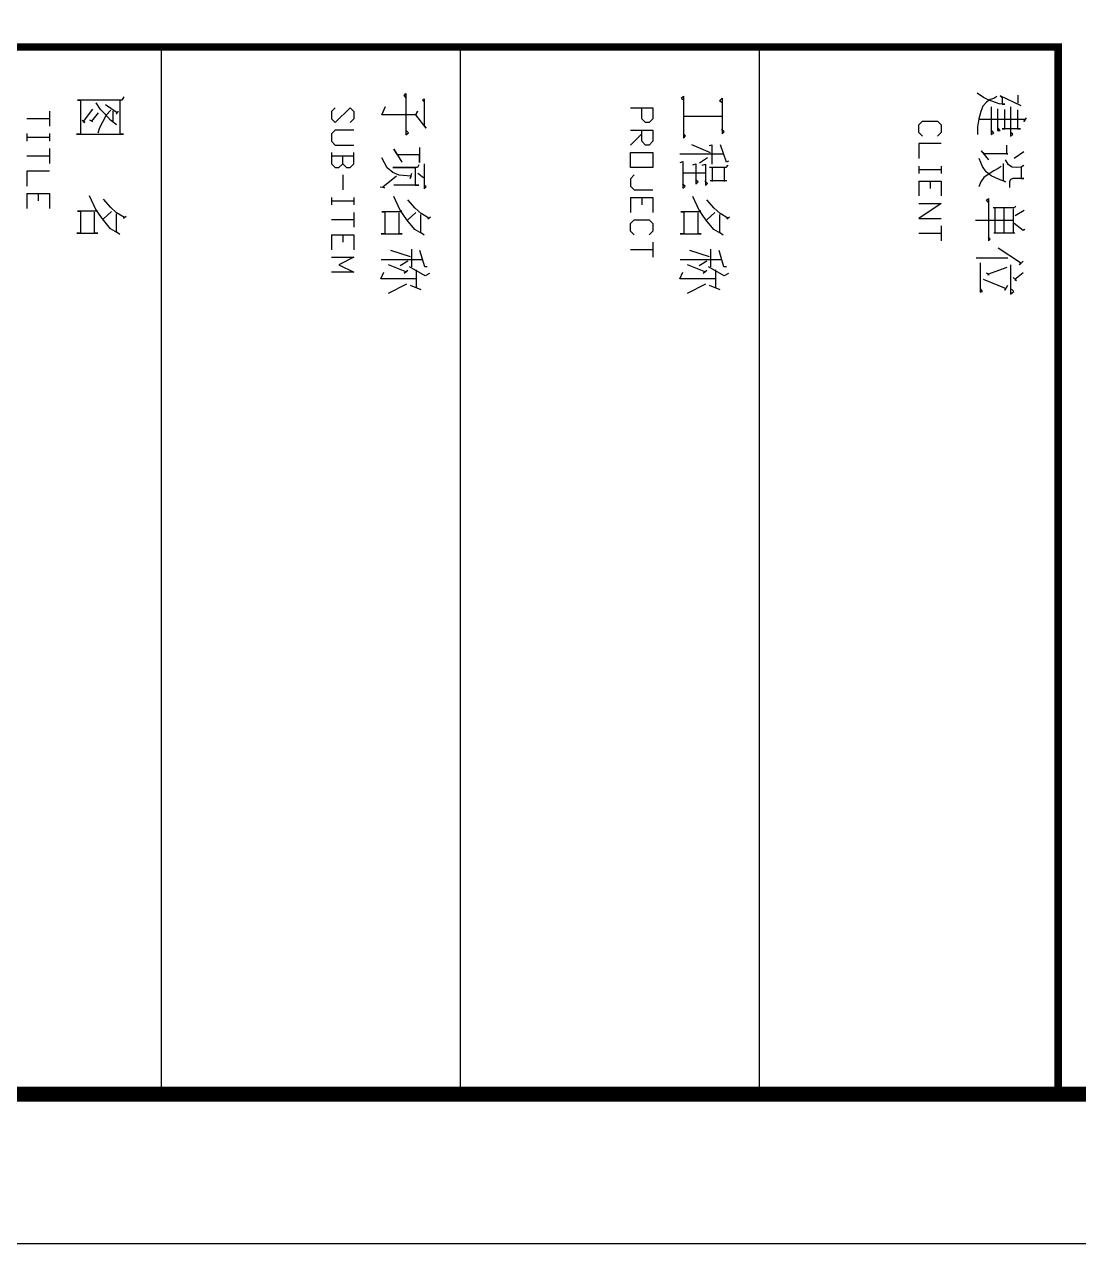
# Model space of a CAD drawing. Extents: x 2506385 to 2810062, y -487803 to -193521.
# Drawn here: x 2732147 to 2739198, y -450039 to -441887 of the extents above; entities that cross this region are included whole.
import ezdxf

# ---------------------------------------------------------------- set-up
doc = ezdxf.new("R2010")
doc.units = 0
doc.header["$LTSCALE"] = 1000
doc.header["$MEASUREMENT"] = 0
doc.layers.add('PUB_TITLE', color=4, linetype='Continuous')

# ---------------------------------------------------------------- blocks, each defined once
blk = doc.blocks.new('EWW')
at = {"layer": 'PUB_TITLE'}
for p, q in [((-164796.6, 275541.3), (-164772.1, 275523.8)), ((-164786.1, 275530.8), (-164786.1, 275226.3)), ((-164772.1, 275523.8), (-164786.1, 275530.8)), ((-164569.1, 275523.8), (-164523.6, 275460.8)), ((-164478.1, 275523.8), (-164467.6, 275506.3)), ((-164390.6, 275523.8), (-164390.6, 275450.3)), ((-164390.6, 275506.3), (-164390.6, 275523.8)), ((-164177.1, 275527.3), (-164142.1, 275467.8)), ((-164051.1, 275530.8), (-164044.1, 275520.3)), ((-164947.1, 275485.3), (-164894.6, 275485.3)), ((-164877.1, 275506.3), (-164943.6, 275366.3)), ((-164849.1, 275481.8), (-164723.1, 275481.8)), ((-164723.1, 275502.8), (-164723.1, 275380.3)), ((-164723.1, 275481.8), (-164723.1, 275502.8)), ((-164688.1, 275450.3), (-164698.6, 275436.3)), ((-164674.1, 275436.3), (-164688.1, 275450.3)), ((-164467.6, 275446.8), (-164481.6, 275422.3)), ((-164467.6, 275506.3), (-164464.1, 275474.8)), ((-164464.1, 275474.8), (-164467.6, 275446.8)), ((-164464.1, 275506.3), (-164390.6, 275506.3)), ((-164390.6, 275450.3), (-164383.6, 275436.3)), ((-164205.1, 275471.3), (-164194.6, 275460.8)), ((-164194.6, 275460.8), (-164194.6, 275320.8)), ((-164187.6, 275453.8), (-164026.6, 275453.8)), ((-164110.6, 275450.3), (-164110.6, 275201.8)), ((-164044.1, 275520.3), (-164089.6, 275460.8)), ((-164026.6, 275464.3), (-164026.6, 275324.3)), ((-163827.1, 275502.8), (-163925.1, 275352.3)), ((-163837.6, 275520.3), (-163813.1, 275495.8)), ((-163813.1, 275495.8), (-163827.1, 275502.8)), ((-163760.6, 275520.3), (-163715.1, 275464.3)), ((-163708.1, 275474.8), (-163729.1, 275453.8)), ((-163715.1, 275464.3), (-163708.1, 275474.8)), ((-163634.6, 275457.3), (-163652.1, 275443.3)), ((-163617.1, 275436.3), (-163634.6, 275457.3)), ((-164943.6, 275366.3), (-164929.6, 275380.3)), ((-164929.6, 275380.3), (-164887.6, 275380.3)), ((-164887.6, 275397.8), (-164891.1, 275359.3)), ((-164887.6, 275380.3), (-164887.6, 275397.8)), ((-164870.1, 275436.3), (-164674.1, 275436.3)), ((-164723.1, 275397.8), (-164852.6, 275397.8)), ((-164716.1, 275362.8), (-164726.6, 275352.3)), ((-164723.1, 275380.3), (-164723.1, 275397.8)), ((-164709.1, 275352.3), (-164716.1, 275366.3)), ((-164712.6, 275366.3), (-164716.1, 275362.8)), ((-164712.6, 275348.8), (-164712.6, 275366.3)), ((-164614.6, 275408.3), (-164555.1, 275408.3)), ((-164555.1, 275418.8), (-164555.1, 275261.3)), ((-164555.1, 275408.3), (-164555.1, 275418.8)), ((-164481.6, 275422.3), (-164516.6, 275401.3)), ((-164492.1, 275387.3), (-164376.6, 275387.3)), ((-164471.1, 275373.3), (-164457.1, 275352.3)), ((-164369.6, 275401.3), (-164387.1, 275355.8)), ((-164383.6, 275436.3), (-164369.6, 275429.3)), ((-164376.6, 275387.3), (-164369.6, 275401.3)), ((-164369.6, 275429.3), (-164331.1, 275429.3)), ((-164191.1, 275390.8), (-164026.6, 275390.8)), ((-163858.6, 275418.8), (-163858.6, 275205.3)), ((-163813.1, 275436.3), (-163617.1, 275436.3)), ((-163795.6, 275411.8), (-163750.1, 275282.3)), ((-163655.6, 275401.3), (-163715.1, 275254.3)), ((-163676.6, 275415.3), (-163645.1, 275397.8)), ((-163645.1, 275397.8), (-163655.6, 275401.3)), ((-164940.1, 275345.3), (-164926.1, 275324.3)), ((-164919.1, 275282.3), (-164933.1, 275254.3)), ((-164926.1, 275324.3), (-164919.1, 275299.8)), ((-164908.6, 275310.3), (-164919.1, 275282.3)), ((-164919.1, 275299.8), (-164901.6, 275275.3)), ((-164898.1, 275334.8), (-164908.6, 275310.3)), ((-164891.1, 275359.3), (-164898.1, 275334.8)), ((-164870.1, 275306.8), (-164684.6, 275306.8)), ((-164856.1, 275348.8), (-164712.6, 275348.8)), ((-164695.1, 275324.3), (-164716.1, 275306.8)), ((-164684.6, 275306.8), (-164695.1, 275324.3)), ((-164576.1, 275240.3), (-164516.6, 275289.3)), ((-164457.1, 275352.3), (-164443.1, 275324.3)), ((-164443.1, 275324.3), (-164418.6, 275285.8)), ((-164408.1, 275306.8), (-164436.1, 275271.8)), ((-164418.6, 275285.8), (-164397.6, 275257.8)), ((-164387.1, 275355.8), (-164408.1, 275306.8)), ((-164257.6, 275289.3), (-163974.1, 275289.3)), ((-164247.1, 275275.3), (-164257.6, 275289.3)), ((-164233.1, 275285.8), (-164247.1, 275275.3)), ((-164194.6, 275331.3), (-164026.6, 275331.3)), ((-163984.6, 275299.8), (-163998.6, 275289.3)), ((-163974.1, 275289.3), (-163984.6, 275299.8)), ((-163750.1, 275292.8), (-163757.1, 275275.3)), ((-163750.1, 275282.3), (-163750.1, 275292.8)), ((-164933.1, 275254.3), (-164961.1, 275212.3)), ((-164901.6, 275275.3), (-164873.6, 275250.8)), ((-164873.6, 275250.8), (-164838.6, 275236.8)), ((-164838.6, 275236.8), (-164789.6, 275222.8)), ((-164789.6, 275222.8), (-164737.1, 275215.8)), ((-164737.1, 275215.8), (-164684.6, 275215.8)), ((-164555.1, 275261.3), (-164576.1, 275240.3)), ((-164471.1, 275247.3), (-164523.6, 275226.3)), ((-164436.1, 275271.8), (-164471.1, 275247.3)), ((-164397.6, 275257.8), (-164369.6, 275236.8)), ((-164369.6, 275236.8), (-164334.6, 275222.8)), ((-163827.1, 275233.3), (-163631.1, 275233.3)), ((-163634.6, 275247.3), (-163652.1, 275236.8)), ((-163631.1, 275233.3), (-163634.6, 275247.3)), ((-164774, 274947.9), (-164749, 274972.9)), ((-164749, 274972.9), (-164699, 274972.9)), ((-164699, 274972.9), (-164674, 274947.9)), ((-164624, 274972.9), (-164624, 274822.9)), ((-164474, 274972.9), (-164424, 274972.9)), ((-164449, 274972.9), (-164449, 274822.9)), ((-164374, 274972.9), (-164274, 274972.9)), ((-164374, 274822.9), (-164374, 274972.9)), ((-164224, 274972.9), (-164124, 274822.9)), ((-164224, 274822.9), (-164224, 274972.9)), ((-164124, 274822.9), (-164124, 274972.9)), ((-164074, 274972.9), (-163974, 274972.9)), ((-164024, 274972.9), (-164024, 274822.9)), ((-164774, 274847.9), (-164774, 274947.9)), ((-164374, 274897.9), (-164324, 274897.9)), ((-164749, 274822.9), (-164774, 274847.9)), ((-164699, 274822.9), (-164749, 274822.9)), ((-164674, 274847.9), (-164699, 274822.9)), ((-164624, 274822.9), (-164524, 274822.9)), ((-164474, 274822.9), (-164424, 274822.9)), ((-164374, 274822.9), (-164274, 274822.9)), ((-165269.8, 273754.6), (-158269.8, 273754.6)), ((-164927.6, 273507.1), (-164689.6, 273507.1)), ((-164910.1, 273489.6), (-164927.6, 273507.1)), ((-164896.1, 273507.1), (-164910.1, 273489.6)), ((-164805.1, 273507.1), (-164805.1, 273248.1)), ((-164805.1, 273503.6), (-164805.1, 273248.1)), ((-164703.6, 273521.1), (-164717.6, 273503.6)), ((-164689.6, 273507.1), (-164703.6, 273521.1)), ((-164500.6, 273535.1), (-164616.1, 273496.6)), ((-164553.1, 273517.6), (-164553.1, 273223.6)), ((-164507.6, 273549.1), (-164500.6, 273535.1)), ((-164479.6, 273545.6), (-164465.6, 273531.6)), ((-164465.6, 273531.6), (-164465.6, 273423.1)), ((-164465.6, 273521.1), (-164371.1, 273521.1)), ((-164374.6, 273538.6), (-164374.6, 273426.6)), ((-164157.6, 273493.1), (-164192.6, 273454.6)), ((-164126.1, 273545.6), (-164157.6, 273493.1)), ((-164150.6, 273489.6), (-164031.6, 273489.6)), ((-164133.1, 273556.1), (-164119.1, 273538.6)), ((-164119.1, 273538.6), (-164126.1, 273545.6)), ((-164014.1, 273514.1), (-164049.1, 273451.1)), ((-164031.6, 273489.6), (-164014.1, 273514.1)), ((-163800.6, 273517.6), (-163909.1, 273486.1)), ((-163846.1, 273503.6), (-163846.1, 273227.1)), ((-163800.6, 273535.1), (-163800.6, 273517.6)), ((-163741.1, 273521.1), (-163800.6, 273416.1)), ((-163755.1, 273549.1), (-163741.1, 273521.1)), ((-163646.6, 273493.1), (-163674.6, 273423.1)), ((-164616.1, 273437.1), (-164486.6, 273437.1)), ((-164612.6, 273419.6), (-164616.1, 273437.1)), ((-164563.6, 273430.1), (-164616.1, 273304.1)), ((-164528.6, 273409.1), (-164493.6, 273356.6)), ((-164462.1, 273440.6), (-164371.1, 273440.6)), ((-164357.1, 273409.1), (-164374.6, 273391.6)), ((-164343.1, 273395.1), (-164357.1, 273409.1)), ((-164192.6, 273454.6), (-164248.6, 273405.6)), ((-164164.6, 273458.1), (-164115.6, 273405.6)), ((-164049.1, 273451.1), (-164115.6, 273398.6)), ((-163919.6, 273430.1), (-163800.6, 273430.1)), ((-163867.1, 273423.1), (-163909.1, 273290.1)), ((-163839.1, 273405.6), (-163807.6, 273353.1)), ((-163779.6, 273461.6), (-163657.1, 273461.6)), ((-163776.1, 273405.6), (-163755.1, 273381.1)), ((-163720.1, 273461.6), (-163720.1, 273223.6)), ((-164490.1, 273332.1), (-164353.6, 273332.1)), ((-164483.1, 273311.1), (-164490.1, 273332.1)), ((-164486.6, 273395.1), (-164343.1, 273395.1)), ((-164479.6, 273374.1), (-164486.6, 273395.1)), ((-164427.1, 273391.6), (-164427.1, 273244.6)), ((-164367.6, 273346.1), (-164381.6, 273328.6)), ((-164353.6, 273332.1), (-164367.6, 273346.1)), ((-164178.6, 273353.1), (-164269.6, 273311.1)), ((-164115.6, 273398.6), (-164178.6, 273353.1)), ((-164175.1, 273363.6), (-164168.1, 273356.6)), ((-164168.1, 273356.6), (-164168.1, 273230.6)), ((-164021.1, 273346.1), (-164161.1, 273346.1)), ((-164021.1, 273367.1), (-164021.1, 273346.1)), ((-164021.1, 273227.1), (-164021.1, 273367.1)), ((-163765.6, 273398.6), (-163814.6, 273276.1)), ((-163685.1, 273395.1), (-163622.1, 273272.6)), ((-164941.6, 273248.1), (-164661.6, 273248.1)), ((-164931.1, 273234.1), (-164941.6, 273248.1)), ((-164913.6, 273244.6), (-164931.1, 273234.1)), ((-164675.6, 273262.1), (-164689.6, 273248.1)), ((-164661.6, 273248.1), (-164675.6, 273262.1)), ((-164504.1, 273244.6), (-164325.6, 273244.6)), ((-164497.1, 273227.1), (-164504.1, 273244.6)), ((-164339.6, 273258.6), (-164353.6, 273241.1)), ((-164325.6, 273244.6), (-164339.6, 273258.6)), ((-164168.1, 273251.6), (-164021.1, 273251.6)), ((-164168.1, 273230.6), (-164168.1, 273251.6)), ((-164021.1, 273251.6), (-164021.1, 273227.1)), ((-163720.1, 273223.6), (-163765.6, 273244.6)), ((-164864.5, 273044), (-164789.5, 273044)), ((-164864.5, 272894), (-164864.5, 273044)), ((-164789.5, 273044), (-164764.5, 273019)), ((-164764.5, 273019), (-164764.5, 272994)), ((-164714.5, 273044), (-164639.5, 273044)), ((-164714.5, 272894), (-164714.5, 273044)), ((-164639.5, 273044), (-164614.5, 273019)), ((-164614.5, 273019), (-164614.5, 272994)), ((-164564.5, 273044), (-164464.5, 273044)), ((-164564.5, 272894), (-164564.5, 273044)), ((-164464.5, 273044), (-164464.5, 272894)), ((-164314.5, 272919), (-164314.5, 273044)), ((-164264.5, 273044), (-164164.5, 273044)), ((-164264.5, 272894), (-164264.5, 273044)), ((-164114.5, 273019), (-164089.5, 273044)), ((-164114.5, 272919), (-164114.5, 273019)), ((-164089.5, 273044), (-164039.5, 273044)), ((-164039.5, 273044), (-164014.5, 273019)), ((-163964.5, 273044), (-163864.5, 273044)), ((-163914.5, 273044), (-163914.5, 272894)), ((-164789.5, 272969), (-164864.5, 272969)), ((-164764.5, 272994), (-164789.5, 272969)), ((-164639.5, 272969), (-164714.5, 272969)), ((-164689.5, 272969), (-164614.5, 272894)), ((-164614.5, 272994), (-164639.5, 272969)), ((-164414.5, 272919), (-164389.5, 272894)), ((-164339.5, 272894), (-164314.5, 272919)), ((-164264.5, 272969), (-164214.5, 272969)), ((-164089.5, 272894), (-164114.5, 272919)), ((-164014.5, 272919), (-164039.5, 272894)), ((-164464.5, 272894), (-164564.5, 272894)), ((-164389.5, 272894), (-164339.5, 272894)), ((-164264.5, 272894), (-164164.5, 272894)), ((-164039.5, 272894), (-164089.5, 272894)), ((-165269.8, 271754.6), (-158269.8, 271754.6)), ((-164126.1, 271545.6), (-164157.6, 271493.1)), ((-164133.1, 271556.1), (-164119.1, 271538.6)), ((-164119.1, 271538.6), (-164126.1, 271545.6)), ((-163800.6, 271535.1), (-163800.6, 271517.6)), ((-163755.1, 271549.1), (-163741.1, 271521.1)), ((-164924.1, 271514.1), (-164742.1, 271514.1)), ((-164913.6, 271503.6), (-164924.1, 271514.1)), ((-164903.1, 271514.1), (-164913.6, 271503.6)), ((-164840.1, 271468.6), (-164815.6, 271458.1)), ((-164815.6, 271458.1), (-164840.1, 271468.6)), ((-164728.1, 271528.1), (-164815.6, 271458.1)), ((-164815.6, 271458.1), (-164815.6, 271230.6)), ((-164742.1, 271514.1), (-164728.1, 271528.1)), ((-164598.6, 271482.6), (-164497.1, 271482.6)), ((-164549.6, 271482.6), (-164549.6, 271335.6)), ((-164497.1, 271482.6), (-164549.6, 271482.6)), ((-164490.1, 271514.1), (-164322.1, 271514.1)), ((-164483.1, 271479.1), (-164465.6, 271468.6)), ((-164465.6, 271468.6), (-164465.6, 271304.1)), ((-164465.6, 271454.6), (-164346.6, 271454.6)), ((-164465.6, 271304.1), (-164465.6, 271454.6)), ((-164395.6, 271510.6), (-164423.6, 271472.1)), ((-164336.1, 271528.1), (-164346.6, 271514.1)), ((-164346.6, 271479.1), (-164346.6, 271311.1)), ((-164346.6, 271454.6), (-164346.6, 271479.1)), ((-164322.1, 271514.1), (-164336.1, 271528.1)), ((-164192.6, 271454.6), (-164248.6, 271405.6)), ((-164157.6, 271493.1), (-164192.6, 271454.6)), ((-164164.6, 271458.1), (-164115.6, 271405.6)), ((-164150.6, 271489.6), (-164031.6, 271489.6)), ((-164049.1, 271451.1), (-164115.6, 271398.6)), ((-164014.1, 271514.1), (-164049.1, 271451.1)), ((-164031.6, 271489.6), (-164014.1, 271514.1)), ((-163800.6, 271517.6), (-163909.1, 271486.1)), ((-163846.1, 271503.6), (-163846.1, 271227.1)), ((-163741.1, 271521.1), (-163800.6, 271416.1)), ((-163779.6, 271461.6), (-163657.1, 271461.6)), ((-163720.1, 271461.6), (-163720.1, 271223.6)), ((-163646.6, 271493.1), (-163674.6, 271423.1)), ((-164959.1, 271391.6), (-164682.6, 271391.6)), ((-164945.1, 271381.1), (-164959.1, 271391.6)), ((-164927.6, 271395.1), (-164945.1, 271381.1)), ((-164696.6, 271409.1), (-164710.6, 271395.1)), ((-164682.6, 271391.6), (-164696.6, 271409.1)), ((-164423.6, 271430.1), (-164392.1, 271419.6)), ((-164406.1, 271426.6), (-164413.1, 271346.1)), ((-164392.1, 271419.6), (-164406.1, 271426.6)), ((-164115.6, 271398.6), (-164178.6, 271353.1)), ((-164021.1, 271367.1), (-164021.1, 271346.1)), ((-164021.1, 271227.1), (-164021.1, 271367.1)), ((-163919.6, 271430.1), (-163800.6, 271430.1)), ((-163867.1, 271423.1), (-163909.1, 271290.1)), ((-163839.1, 271405.6), (-163807.6, 271353.1)), ((-163765.6, 271398.6), (-163814.6, 271276.1)), ((-163776.1, 271405.6), (-163755.1, 271381.1)), ((-163685.1, 271395.1), (-163622.1, 271272.6)), ((-164588.1, 271311.1), (-164500.6, 271363.6)), ((-164549.6, 271335.6), (-164588.1, 271311.1)), ((-164430.6, 271304.1), (-164462.1, 271265.6)), ((-164413.1, 271346.1), (-164430.6, 271304.1)), ((-164406.1, 271328.6), (-164332.6, 271237.6)), ((-164178.6, 271353.1), (-164269.6, 271311.1)), ((-164175.1, 271363.6), (-164168.1, 271356.6)), ((-164168.1, 271356.6), (-164168.1, 271230.6)), ((-164021.1, 271346.1), (-164161.1, 271346.1)), ((-164815.6, 271230.6), (-164871.6, 271255.1)), ((-164462.1, 271265.6), (-164528.6, 271230.6)), ((-164329.1, 271248.1), (-164332.6, 271220.1)), ((-164332.6, 271237.6), (-164329.1, 271248.1)), ((-164168.1, 271251.6), (-164021.1, 271251.6)), ((-164168.1, 271230.6), (-164168.1, 271251.6)), ((-164021.1, 271251.6), (-164021.1, 271227.1)), ((-163720.1, 271223.6), (-163765.6, 271244.6)), ((-164864.5, 271019), (-164839.5, 271044)), ((-164839.5, 271044), (-164789.5, 271044)), ((-164789.5, 271044), (-164764.5, 271019)), ((-164714.5, 271044), (-164714.5, 270919)), ((-164614.5, 270919), (-164614.5, 271044)), ((-164489.5, 271044), (-164564.5, 271044)), ((-164539.5, 271044), (-164539.5, 270894)), ((-164464.5, 271019), (-164489.5, 271044)), ((-164264.5, 271044), (-164214.5, 271044)), ((-164239.5, 271044), (-164239.5, 270894)), ((-164164.5, 271044), (-164064.5, 271044)), ((-164114.5, 271044), (-164114.5, 270894)), ((-164014.5, 271044), (-163914.5, 271044)), ((-164014.5, 270894), (-164014.5, 271044)), ((-163864.5, 271044), (-163814.5, 270944)), ((-163864.5, 270894), (-163864.5, 271044)), ((-163814.5, 270944), (-163764.5, 271044)), ((-163764.5, 271044), (-163764.5, 270894)), ((-164764.5, 270919), (-164864.5, 271019)), ((-164489.5, 270969), (-164539.5, 270969)), ((-164489.5, 270969), (-164464.5, 270994)), ((-164464.5, 270944), (-164489.5, 270969)), ((-164464.5, 270994), (-164464.5, 271019)), ((-164414.5, 270969), (-164314.5, 270969)), ((-164014.5, 270969), (-163964.5, 270969)), ((-164864.5, 270919), (-164839.5, 270894)), ((-164839.5, 270894), (-164789.5, 270894)), ((-164789.5, 270894), (-164764.5, 270919)), ((-164714.5, 270919), (-164689.5, 270894)), ((-164689.5, 270894), (-164639.5, 270894)), ((-164639.5, 270894), (-164614.5, 270919)), ((-164564.5, 270894), (-164489.5, 270894)), ((-164489.5, 270894), (-164464.5, 270919)), ((-164464.5, 270919), (-164464.5, 270944)), ((-164264.5, 270894), (-164214.5, 270894)), ((-164014.5, 270894), (-163914.5, 270894)), ((-165269.8, 269754.6), (-158269.8, 269754.6)), ((-164935.9, 269506.2), (-164914.9, 269492.2)), ((-164914.9, 269492.2), (-164914.9, 269194.7)), ((-164687.4, 269502.7), (-164687.4, 269481.7)), ((-164687.4, 269187.7), (-164687.4, 269502.7)), ((-164130.9, 269509.7), (-164162.4, 269457.2)), ((-164137.9, 269520.2), (-164123.9, 269502.7)), ((-164123.9, 269502.7), (-164130.9, 269509.7)), ((-164687.4, 269481.7), (-164914.9, 269481.7)), ((-164830.9, 269460.7), (-164883.4, 269383.7)), ((-164848.4, 269418.7), (-164813.4, 269387.2)), ((-164841.4, 269467.7), (-164823.9, 269453.7)), ((-164841.4, 269432.7), (-164771.4, 269432.7)), ((-164823.9, 269453.7), (-164830.9, 269460.7)), ((-164781.9, 269415.2), (-164820.4, 269380.2)), ((-164750.4, 269457.2), (-164781.9, 269415.2)), ((-164771.4, 269432.7), (-164750.4, 269457.2)), ((-164197.4, 269418.7), (-164253.4, 269369.7)), ((-164162.4, 269457.2), (-164197.4, 269418.7)), ((-164169.4, 269422.2), (-164120.4, 269369.7)), ((-164155.4, 269453.7), (-164036.4, 269453.7)), ((-164053.9, 269415.2), (-164120.4, 269362.7)), ((-164018.9, 269478.2), (-164053.9, 269415.2)), ((-164036.4, 269453.7), (-164018.9, 269478.2)), ((-164851.9, 269348.7), (-164897.4, 269320.7)), ((-164820.4, 269380.2), (-164851.9, 269348.7)), ((-164830.9, 269334.7), (-164774.9, 269289.2)), ((-164813.4, 269387.2), (-164767.9, 269362.7)), ((-164767.9, 269362.7), (-164729.4, 269341.7)), ((-164729.4, 269341.7), (-164694.4, 269331.2)), ((-164120.4, 269362.7), (-164183.4, 269317.2)), ((-164025.9, 269331.2), (-164025.9, 269310.2)), ((-164025.9, 269191.2), (-164025.9, 269331.2)), ((-164855.4, 269296.2), (-164771.4, 269233.2)), ((-164771.4, 269296.2), (-164781.9, 269278.7)), ((-164774.9, 269289.2), (-164771.4, 269296.2)), ((-164183.4, 269317.2), (-164274.4, 269275.2)), ((-164179.9, 269327.7), (-164172.9, 269320.7)), ((-164172.9, 269320.7), (-164172.9, 269194.7)), ((-164025.9, 269310.2), (-164165.9, 269310.2)), ((-164914.9, 269215.7), (-164687.4, 269215.7)), ((-164914.9, 269194.7), (-164914.9, 269215.7)), ((-164764.4, 269243.7), (-164778.4, 269226.2)), ((-164771.4, 269233.2), (-164764.4, 269243.7)), ((-164687.4, 269215.7), (-164687.4, 269187.7)), ((-164172.9, 269215.7), (-164025.9, 269215.7)), ((-164172.9, 269194.7), (-164172.9, 269215.7)), ((-164025.9, 269215.7), (-164025.9, 269191.2)), ((-164840.8, 269007.3), (-164740.8, 269007.3)), ((-164790.8, 269007.3), (-164790.8, 268857.3)), ((-164690.8, 269007.3), (-164640.8, 269007.3)), ((-164665.8, 269007.3), (-164665.8, 268857.3)), ((-164590.8, 269007.3), (-164490.8, 269007.3)), ((-164540.8, 269007.3), (-164540.8, 268857.3)), ((-164440.8, 269007.3), (-164440.8, 268857.3)), ((-164290.8, 269007.3), (-164190.8, 269007.3)), ((-164290.8, 268857.3), (-164290.8, 269007.3)), ((-164290.8, 268932.3), (-164240.8, 268932.3)), ((-164690.8, 268857.3), (-164640.8, 268857.3)), ((-164440.8, 268857.3), (-164340.8, 268857.3)), ((-164290.8, 268857.3), (-164190.8, 268857.3))]:
    blk.add_line(p, q, dxfattribs=at)
at = {"layer": 'PUB_TITLE', "const_width": 50}
blk.add_lwpolyline([(-165269.8, 263754.6), (-165269.8, 275754.6), (-158269.8, 275754.6), (-158269.8, 263754.6)], close=True, dxfattribs=at)

msp = doc.modelspace()

# ---------------------------------------------------------------- linework, layer by layer
at = {"layer": 'PUB_TITLE', "linetype": 'ByBlock'}
msp.add_lwpolyline([(2726061.7, -375738.7), (2726061.7, -450038.7), (2768061.7, -450038.7), (2768061.7, -375738.7)], close=True, dxfattribs=at)
at = {"layer": 'PUB_TITLE', "linetype": 'ByBlock', "const_width": 100}
msp.add_lwpolyline([(2727061.7, -378238.7), (2727061.7, -449038.7), (2767061.7, -449038.7), (2767061.7, -378238.7)], close=True, dxfattribs=at)

# ---------------------------------------------------------------- block references
at = {"rotation": 270}
msp.add_blockref('EWW', (2463307.1, -607308.5), dxfattribs=at)

doc.saveas('drawing.dxf')
